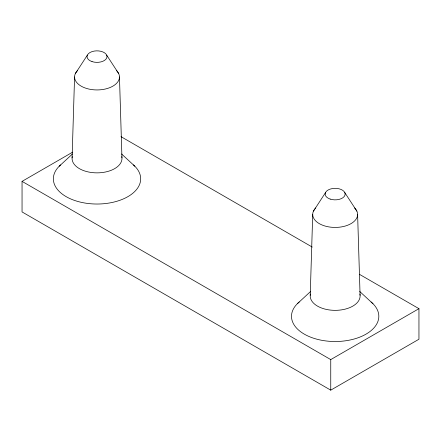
<?xml version="1.0" encoding="UTF-8"?>
<svg xmlns="http://www.w3.org/2000/svg" width="441" height="441" viewBox="0 0 441 441"><rect width="100%" height="100%" fill="white"/><g stroke="black" fill="none" stroke-linecap="round" stroke-linejoin="round"><path stroke-width="0.66" d="M74.568 76.977L72.076 158.457A24.95 14.404 0 0 0 97.02 172.861A24.95 14.404 0 0 0 121.97 158.457L119.472 76.977M312.708 214.469L310.21 295.944A24.95 14.404 0 0 0 335.16 310.348A24.95 14.404 0 0 0 360.104 295.944L357.612 214.469M75.334 73.625L87.384 55.119M313.474 211.112L325.519 192.607M59.215 166.224L72.467 153.975M297.35 303.711L310.607 291.462M359.354 274.269L418.95 308.672L418.95 339.228L330.75 390.153L22.05 211.928L22.05 181.372L72.704 152.128M22.05 181.372L330.75 359.597L418.95 308.672M120.977 136.644L312.278 247.087M359.707 291.462L372.965 303.711M121.573 153.975L134.83 166.224M344.796 192.607L356.846 211.112M106.661 55.119L118.706 73.625M330.75 359.597L330.75 390.153M371.096 302.002A43.659 25.203 0 0 1 364.106 335.182A43.659 25.203 0 0 1 306.214 335.182A43.659 25.203 0 0 1 299.224 302.002M310.238 295.321A24.95 14.404 0 0 1 310.425 294.064M359.895 294.064A24.95 14.404 0 0 1 360.082 295.321M354.603 207.987A22.452 12.965 0 0 1 335.16 227.429A22.452 12.965 0 0 1 315.712 207.987M133.447 164.934A43.659 25.203 0 0 1 125.746 197.805A43.659 25.203 0 0 1 68.294 197.805A43.659 25.203 0 0 1 60.593 164.934M72.098 157.834A24.95 14.404 0 0 1 72.285 156.577M121.755 156.577A24.95 14.404 0 0 1 121.942 157.834M116.463 70.499A22.452 12.965 0 0 1 97.02 89.942A22.452 12.965 0 0 1 77.577 70.499M330.171 199.089A9.978 5.761 0 0 0 345.138 194.095A9.978 5.761 0 0 0 330.171 189.106A9.978 5.761 0 0 0 330.171 199.089M92.031 61.597A9.978 5.761 0 0 0 106.998 56.608A9.978 5.761 0 0 0 92.031 51.619A9.978 5.761 0 0 0 92.031 61.597"/></g></svg>
